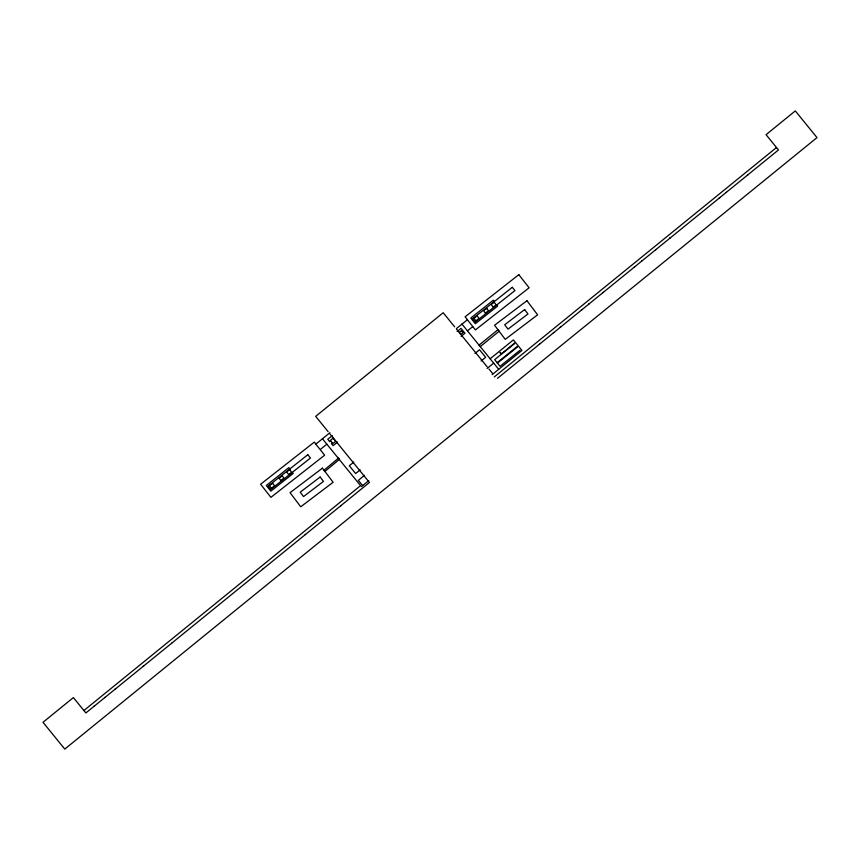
<?xml version="1.0" encoding="UTF-8"?>
<svg xmlns="http://www.w3.org/2000/svg" width="860" height="860" viewBox="0 0 860 860"><rect width="100%" height="100%" fill="white"/><g stroke="black" fill="none" stroke-linecap="round" stroke-linejoin="round"><path stroke-width="1.29" d="M94.503 705.952L94.159 706.232M104.769 697.6L105.114 697.331M115.057 689.118L115.53 688.86M143.158 666.285L143.62 666.016M171.71 643.183L171.591 643.205M305.579 534.361L305.246 534.63M340.7 505.809L341.173 505.422M539.661 344.075L539.317 344.355M581.801 309.815L581.457 310.094M602.871 292.69L603.344 292.303M634.476 266.998L634.615 266.89M719.239 197.972L719.712 197.714M726.259 192.382L726.388 192.275M747.469 175.15L747.802 174.87M330.702 440.847L329.735 441.664L327.735 439.31L332.293 435.601M332.336 442.857L331.412 443.642L333.11 445.641L337.561 442.029M364.404 475.322L358.34 480.396L362.683 485.588M500.047 352.589L501.111 354.105L514.742 342.989M456.337 328.627L467.431 319.769M329.896 432.72L315.792 444.19L320.189 449.587L326.843 444.179M457.154 331.487L460.992 328.369L464.948 333.239L461.111 336.357M479.041 345.107L497.962 329.724L499.176 331.229L480.256 346.601M474.946 353.471L479.504 349.762L485.642 357.308L481.084 361.017M353.825 462.056L349.3 465.733L355.642 473.537L360.168 469.861M490.168 358.792L513.388 339.915L521.934 350.418L492.167 374.616M487.147 368.435L493.683 363.124M83.915 710.532L360.555 485.642L322.457 438.772M494.242 376.959L776.494 147.522M361.372 486.652L368.757 480.654M497.521 378.335L778.461 149.952L766.056 134.687L795.307 110.908L815.076 135.235M514.559 343.602L494.661 359.63L500.047 366.328L519.956 350.289M497.123 362.683L517.021 346.655M497.445 363.092L517.354 347.064M467.431 330.82L472.796 326.606M656.019 249.486L655.557 249.744M588.907 303.902L588.821 304.107M560.387 327.219L560.258 327.337M669.789 237.854L670.069 238.059M641.689 260.688L641.764 260.795M560.731 326.95L560.258 327.208M553.421 332.444L553.7 332.659M263.16 568.406L263.235 568.514M500.294 352.396L501.455 353.825M815.484 135.74L817 137.6L64.779 749.092L63.264 747.232M461.938 324.069L498.703 369.305M454.671 326.843L443.19 312.717L315.685 416.369L328.122 431.666M456.585 329.208L487.168 366.822M488.985 369.048L492.887 373.853M330.046 434.031L369.424 482.471L85.882 712.951L73.39 697.589L43 722.303L62.855 746.727M494.371 301.484L493.361 300.204L470.818 318.028L475.322 323.715L497.639 306.063L496.768 304.967M289.874 468.926L288.852 467.636L266.32 485.47L270.814 491.157L293.142 473.494L292.271 472.398M315.899 444.125L314.319 442.104L260.612 484.244L270.9 497.36L324.607 455.219L320.651 450.178M338.485 458.154L323.919 470.302L324.854 471.495L339.431 459.337L338.485 458.154M461.304 330.831L459.369 332.39L460.992 334.379L462.992 332.755L461.304 330.831M333.11 438.148L330.337 440.406L332.906 443.556L335.679 441.309L333.11 438.148M512.323 287.294L472.516 318.781L475.139 322.081L514.936 290.594L512.323 287.294M307.815 454.725L268.019 486.212L270.631 489.523L310.438 458.036L307.815 454.725M518.817 274.673L465.11 316.802L475.397 329.917L529.104 287.788L518.817 274.673M524.632 309.579L504.691 324.757L508.023 329.133L527.965 313.964L524.632 309.579M320.135 477.02L300.194 492.189L303.526 496.575L323.467 481.396L320.135 477.02M526.933 300.721L494.554 325.241L505.239 339.356L537.618 314.835L526.933 300.721M322.435 468.162L290.056 492.673L300.742 506.787L333.121 482.277L322.435 468.162M494.199 302.247L491.189 304.451L493.167 307.149L496.166 304.956L494.199 302.247M486.76 308.407L483.589 310.739L485.298 313.072L488.469 310.739L486.76 308.407M477.139 315.803L473.903 318.178L475.838 320.801L479.074 318.437L477.139 315.803M289.691 469.678L286.692 471.893L288.67 474.591L291.669 472.387L289.691 469.678M282.263 475.849L279.091 478.181L280.801 480.514L283.972 478.181L282.263 475.849M272.642 483.234L269.406 485.61L271.341 488.243L274.576 485.868L272.642 483.234"/></g></svg>
